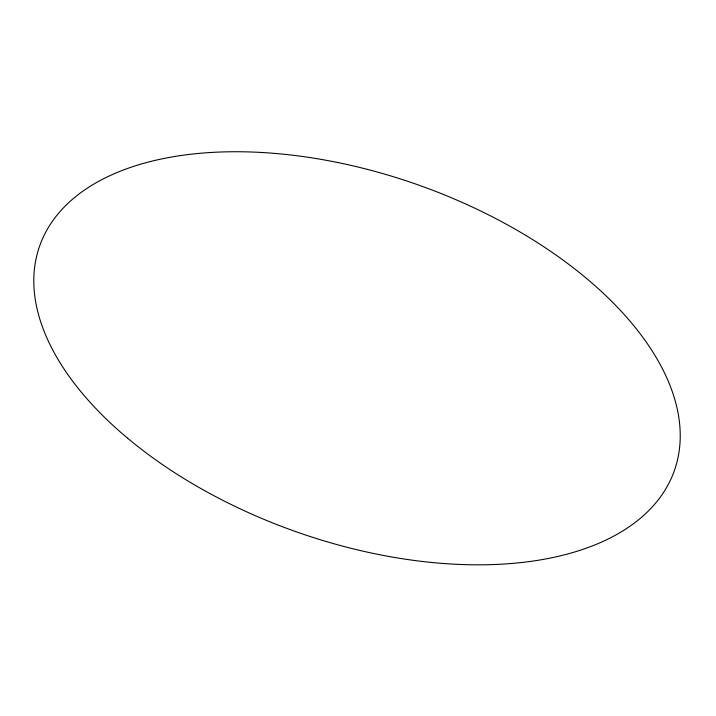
<?xml version="1.0" encoding="UTF-8"?>
<svg xmlns="http://www.w3.org/2000/svg" width="716" height="716" viewBox="0 0 716 716"><rect width="100%" height="100%" fill="white"/><g stroke="black" fill="none" stroke-linecap="round" stroke-linejoin="round"><path stroke-width="1.07" d="M127.582 438.192A336.645 183.842 19.5 0 0 668.896 483.264A336.645 183.842 19.5 0 0 274.577 153.385A336.645 183.842 19.5 0 0 127.582 438.192"/></g></svg>
